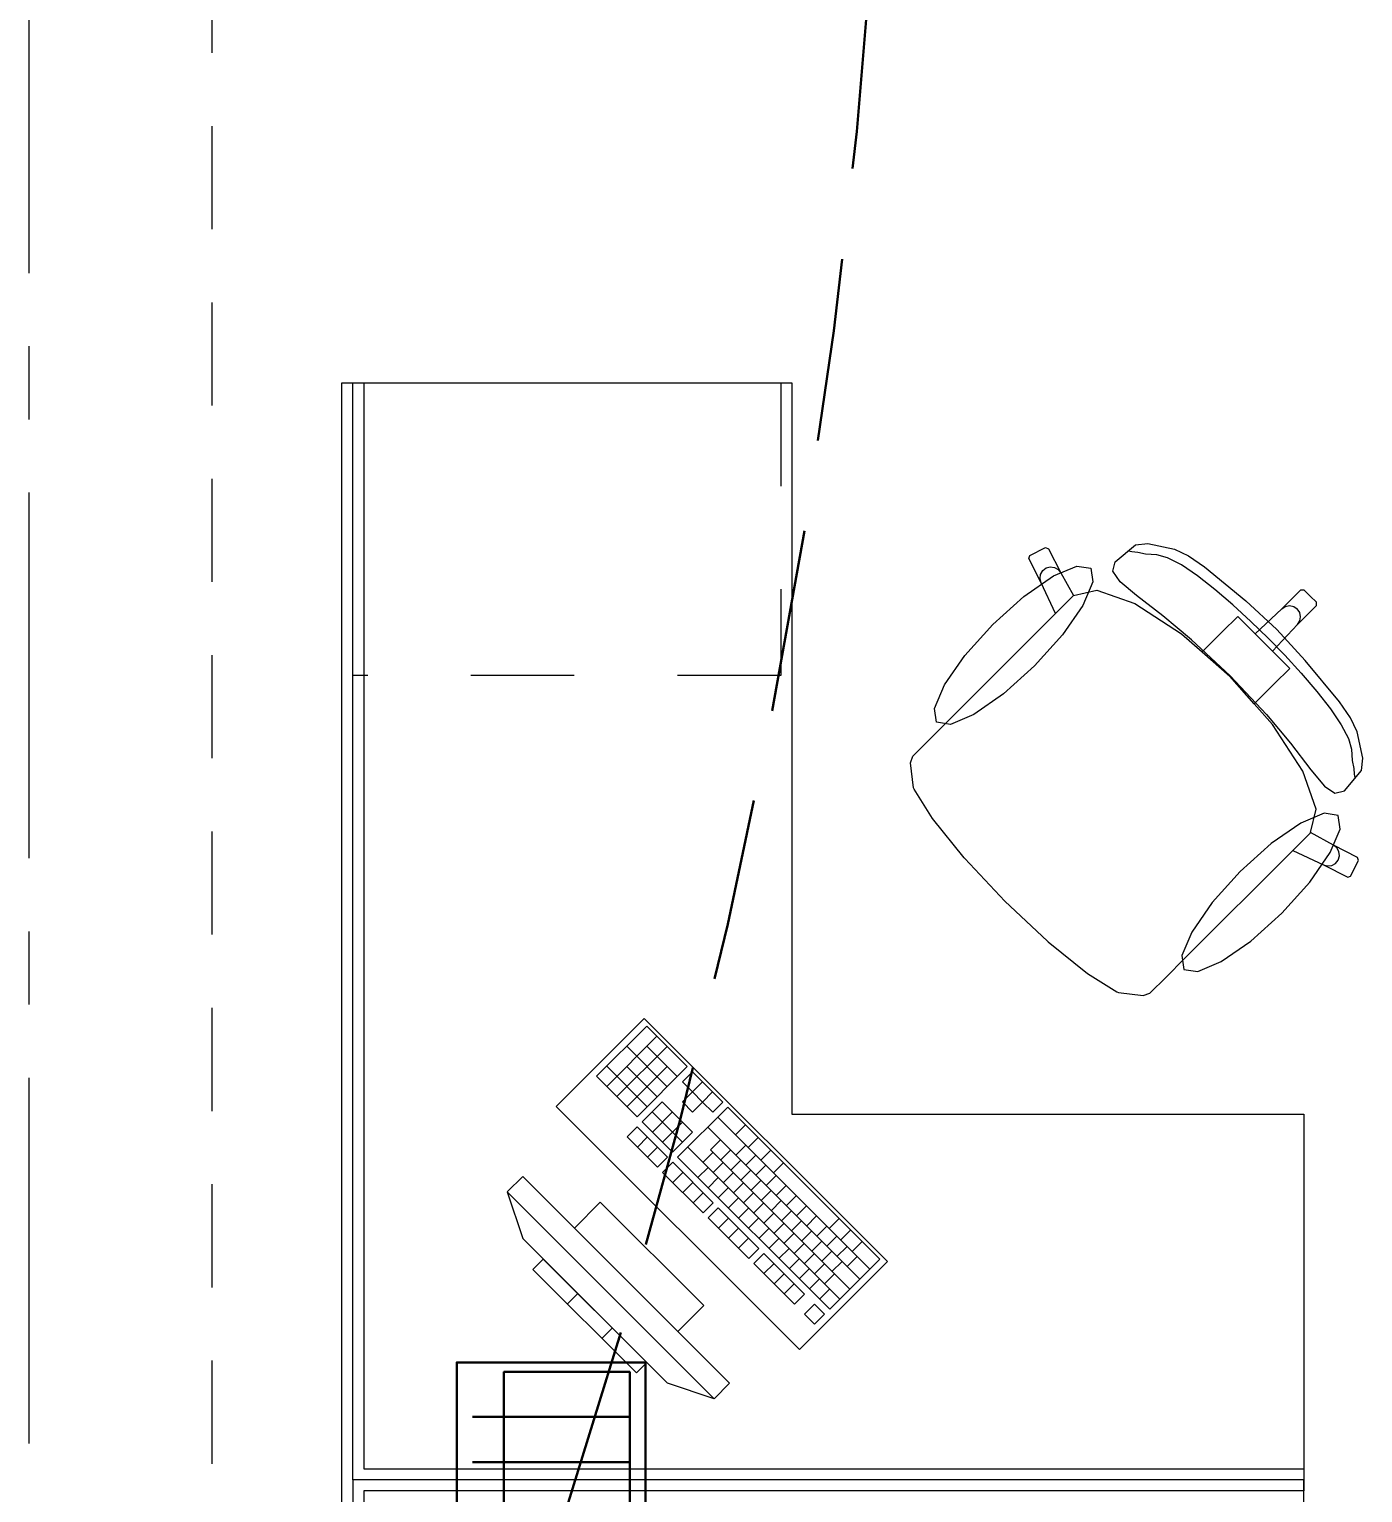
# Model space of a CAD drawing. Header units: inches. Extents: x -19 to 5698, y -728 to 92.
# Drawn here: x 108.82 to 110.642, y 34.983 to 36.984 of the extents above; entities that cross this region are included whole.
import ezdxf

# ---------------------------------------------------------------- set-up
doc = ezdxf.new("R2010")
doc.units = ezdxf.units.IN
doc.header["$MEASUREMENT"] = 0
for name, pattern in [('HIDDEN', [0.375, 0.25, -0.125]), ('Hidden Line', [0.195611, 0.141111, -0.0545]), ('Punto & Raya', [0.65, 0.5, -0.075, 0, -0.075]), ('Rayas', [0.282222, 0.141111, -0.141111])]:
    doc.linetypes.add(name, pattern=pattern)
doc.layers.get('0').update_dxf_attribs({"color": 61})
doc.layers.add('00 conduct tomacorr', color=120, linetype='HIDDEN', lineweight=30)
for name, color, linetype in [('02 _ ARQ _ ALB _ Ejes Generales', 251, 'Continuous'), ('08 _ STR _ EXT _ 09 Vigas', 251, 'Continuous'), ('Interior - Mobiliario', 7, 'Continuous')]:
    doc.layers.add(name, color=color, linetype=linetype)

# ---------------------------------------------------------------- blocks, each defined once
blk = doc.blocks.new('CAJA POP UP 6 MODULOS')
at = {"layer": '00 conduct tomacorr', "linetype": 'Continuous'}
for p, q in [((-0.095, -0.165), (-0.095, -0.0151)), ((-0.052, -0.165), (-0.052, -0.0151)), ((0.052, -0.165), (0.052, -0.0151)), ((0.095, -0.165), (0.095, -0.0151)), ((0, -0.165), (0, -0.18))]:
    blk.add_line(p, q, dxfattribs=at)
for points in [[(-0.147, 0), (0.147, 0), (0.147, -0.18), (-0.147, -0.18)], [(0, 0), (0.147, 0), (0.147, -0.18), (0, -0.18)]]:
    blk.add_lwpolyline(points, close=True, dxfattribs=at)
for points in [[(-0.138, -0.045), (-0.009, -0.045), (-0.009, -0.165), (-0.138, -0.165), (-0.138, -0.045)], [(0.009, -0.045), (0.138, -0.045), (0.138, -0.165), (0.009, -0.165), (0.009, -0.045)]]:
    blk.add_lwpolyline(points, dxfattribs=at)
at = {"color": 1, "insert": (-0.1807, -0.168), "char_height": 0.05, "attachment_point": 1, "rotation": 180}
blk.add_mtext_dynamic_manual_height_columns('{\\fVerdana|b0|i0|c0|p34;2T}', width=0.000481, gutter_width=0.1561, heights=[0], dxfattribs=at)

msp = doc.modelspace()

# ---------------------------------------------------------------- linework, layer by layer
at = {"layer": '00 conduct tomacorr'}
msp.add_arc((101.1025, 37.7263), 8.8924, 341.89498, 10.24817, dxfattribs=at)
at = {"layer": '02 _ ARQ _ ALB _ Ejes Generales', "color": 251, "linetype": 'Punto & Raya', "lineweight": 13, "true_color": 0x636466}
msp.add_line((108.82, 3.05), (108.82, 44.9), dxfattribs=at)
at = {"layer": '08 _ STR _ EXT _ 09 Vigas', "color": 251, "linetype": 'Hidden Line', "lineweight": 13, "true_color": 0x636466}
msp.add_line((109.07, 30.2), (109.07, 39.4), dxfattribs=at)
at = {"layer": 'Interior - Mobiliario', "color": 175, "linetype": 'Continuous', "lineweight": 13}
for p, q in [((109.247, 36.5), (109.277, 36.5)), ((109.247, 35.015), (109.247, 36.5)), ((109.277, 36.5), (109.277, 35.015)), ((110.3042, 36.2553), (110.332, 36.2785)), ((110.332, 36.2785), (110.3488, 36.2804)), ((110.3488, 36.2804), (110.3849, 36.2726)), ((110.1861, 36.2598), (110.1874, 36.2638)), ((110.2031, 36.2267), (110.1861, 36.2598)), ((110.1874, 36.2638), (110.2088, 36.2747)), ((110.2088, 36.2747), (110.2128, 36.2733)), ((110.2128, 36.2733), (110.2298, 36.2402)), ((110.3267, 36.2689), (110.3222, 36.2697)), ((110.3348, 36.2681), (110.3267, 36.2689)), ((110.3455, 36.266), (110.3348, 36.2681)), ((110.3609, 36.2649), (110.3455, 36.266)), ((110.3757, 36.261), (110.3609, 36.2649)), ((110.3945, 36.251), (110.3757, 36.261)), ((110.3849, 36.2726), (110.4042, 36.2636)), ((110.4042, 36.2636), (110.4259, 36.2487)), ((110.2015, 36.2324), (110.2021, 36.2382)), ((110.2021, 36.2382), (110.205, 36.2433)), ((110.205, 36.2433), (110.2096, 36.2469)), ((110.2096, 36.2469), (110.2152, 36.2484)), ((110.2152, 36.2484), (110.221, 36.2477)), ((110.221, 36.2477), (110.2261, 36.2448)), ((110.2261, 36.2448), (110.2298, 36.2402)), ((110.2298, 36.2402), (110.2471, 36.2092)), ((110.3008, 36.2424), (110.3042, 36.2553)), ((110.3108, 36.2281), (110.3008, 36.2424)), ((110.4164, 36.2362), (110.3945, 36.251)), ((110.4259, 36.2487), (110.4826, 36.2019)), ((110.2031, 36.2267), (110.2015, 36.2324)), ((110.2227, 36.1849), (110.2031, 36.2267)), ((110.3331, 36.2095), (110.3108, 36.2281)), ((110.4402, 36.2176), (110.4164, 36.2362)), ((110.2469, 36.2092), (110.2227, 36.1849)), ((110.2469, 36.2092), (110.2471, 36.2092)), ((110.2471, 36.2092), (110.2791, 36.2167)), ((110.2791, 36.2167), (110.331, 36.1983)), ((110.331, 36.1983), (110.3948, 36.157)), ((110.3692, 36.1815), (110.3331, 36.2095)), ((110.4649, 36.1964), (110.4402, 36.2176)), ((110.4826, 36.2019), (110.5248, 36.1628)), ((110.5317, 36.1911), (110.5578, 36.2172)), ((110.5578, 36.2172), (110.562, 36.2171)), ((110.562, 36.2171), (110.5706, 36.2086)), ((110.5791, 36.2001), (110.5706, 36.2086)), ((110.5791, 36.1958), (110.5791, 36.2001)), ((110.0748, 36.0371), (110.2227, 36.1849)), ((110.4085, 36.1488), (110.3692, 36.1815)), ((110.4504, 36.1596), (110.4715, 36.1807)), ((110.4896, 36.1739), (110.4649, 36.1964)), ((110.4715, 36.1807), (110.4952, 36.1571)), ((110.4952, 36.1571), (110.5317, 36.1911)), ((110.5317, 36.1911), (110.5365, 36.1943)), ((110.5365, 36.1943), (110.5423, 36.1954)), ((110.5423, 36.1954), (110.548, 36.1942)), ((110.548, 36.1942), (110.5529, 36.191)), ((110.5562, 36.1861), (110.5529, 36.191)), ((110.553, 36.1697), (110.5791, 36.1958)), ((110.5574, 36.1803), (110.5562, 36.1861)), ((110.5563, 36.1746), (110.5574, 36.1803)), ((110.423, 36.1322), (110.4504, 36.1596)), ((110.513, 36.1511), (110.4896, 36.1739)), ((110.519, 36.1332), (110.553, 36.1697)), ((110.5639, 36.1206), (110.5248, 36.1628)), ((110.553, 36.1697), (110.5563, 36.1746)), ((110.3948, 36.157), (110.423, 36.1322)), ((110.4613, 36.0993), (110.4085, 36.1488)), ((110.4952, 36.1571), (110.5071, 36.1451)), ((110.519, 36.1332), (110.5071, 36.1451)), ((110.513, 36.1511), (110.5358, 36.1276)), ((110.423, 36.1322), (110.4608, 36.0989)), ((110.5427, 36.1096), (110.519, 36.1332)), ((110.5358, 36.1276), (110.5584, 36.103)), ((110.6107, 36.0639), (110.5639, 36.1206)), ((110.4942, 36.061), (110.4608, 36.0989)), ((110.4613, 36.0993), (110.5108, 36.0466)), ((110.5215, 36.0884), (110.5427, 36.1096)), ((110.5584, 36.103), (110.5795, 36.0782)), ((110.4942, 36.061), (110.5215, 36.0884)), ((110.5795, 36.0782), (110.5981, 36.0544)), ((110.5189, 36.0329), (110.4942, 36.061)), ((110.6256, 36.0422), (110.6107, 36.0639)), ((110.5108, 36.0466), (110.5435, 36.0073)), ((110.5981, 36.0544), (110.613, 36.0326)), ((110.6346, 36.023), (110.6256, 36.0422)), ((110.0493, 36.0116), (110.0748, 36.0371)), ((110.5603, 35.9691), (110.5189, 36.0329)), ((110.613, 36.0326), (110.6229, 36.0137)), ((110.6423, 35.9868), (110.6346, 36.023)), ((110.0273, 35.9896), (110.0493, 36.0116)), ((110.5435, 36.0073), (110.5714, 35.9711)), ((110.6229, 36.0137), (110.6268, 35.999)), ((110.6268, 35.999), (110.628, 35.9836)), ((110.0245, 35.9803), (110.0273, 35.9896)), ((110.0285, 35.9464), (110.0245, 35.9803)), ((110.628, 35.9836), (110.63, 35.9728)), ((110.6405, 35.9701), (110.6423, 35.9868)), ((110.5786, 35.9171), (110.5603, 35.9691)), ((110.5714, 35.9711), (110.59, 35.9488)), ((110.6173, 35.9422), (110.6405, 35.9701)), ((110.63, 35.9728), (110.6308, 35.9648)), ((110.6308, 35.9648), (110.6316, 35.9603)), ((110.0294, 35.9443), (110.0285, 35.9464)), ((110.0543, 35.9042), (110.0294, 35.9443)), ((110.59, 35.9488), (110.6044, 35.9388)), ((110.6044, 35.9388), (110.6173, 35.9422)), ((110.0978, 35.8506), (110.0543, 35.9042)), ((110.5712, 35.8851), (110.5786, 35.9171)), ((110.5711, 35.8849), (110.5469, 35.8607)), ((110.5711, 35.8849), (110.5712, 35.8851)), ((110.6022, 35.8678), (110.5712, 35.8851)), ((110.399, 35.7128), (110.5469, 35.8607)), ((110.5469, 35.8607), (110.5887, 35.8411)), ((110.6068, 35.8642), (110.6022, 35.8678)), ((110.6353, 35.8509), (110.6022, 35.8678)), ((110.6097, 35.8591), (110.6068, 35.8642)), ((110.6104, 35.8532), (110.6097, 35.8591)), ((110.0985, 35.8497), (110.0978, 35.8506)), ((110.1534, 35.7914), (110.0985, 35.8497)), ((110.5887, 35.8411), (110.5943, 35.8395)), ((110.5887, 35.8411), (110.6218, 35.8241)), ((110.5943, 35.8395), (110.6001, 35.8402)), ((110.6001, 35.8402), (110.6052, 35.843)), ((110.6052, 35.843), (110.6088, 35.8476)), ((110.6088, 35.8476), (110.6104, 35.8532)), ((110.6258, 35.8254), (110.6366, 35.8468)), ((110.6366, 35.8468), (110.6353, 35.8509)), ((110.6218, 35.8241), (110.6258, 35.8254)), ((110.1534, 35.7914), (110.2117, 35.7366)), ((110.2117, 35.7366), (110.2125, 35.7359)), ((110.2125, 35.7359), (110.2662, 35.6923)), ((110.3735, 35.6873), (110.399, 35.7128)), ((110.2662, 35.6923), (110.3062, 35.6674)), ((110.3516, 35.6654), (110.3735, 35.6873)), ((110.3062, 35.6674), (110.3084, 35.6665)), ((110.3084, 35.6665), (110.3423, 35.6625)), ((110.3423, 35.6625), (110.3516, 35.6654)), ((109.6639, 35.6205), (109.5954, 35.5519)), ((109.7193, 35.5651), (109.6639, 35.6205)), ((109.6778, 35.6066), (109.6092, 35.538)), ((109.6916, 35.5928), (109.6231, 35.5242)), ((109.6919, 35.5376), (109.6365, 35.593)), ((109.7056, 35.5514), (109.6641, 35.5929)), ((109.6645, 35.5102), (109.6091, 35.5656)), ((109.6782, 35.5239), (109.6366, 35.5655)), ((109.6918, 35.5652), (109.6369, 35.5104)), ((109.6508, 35.4965), (109.7193, 35.5651)), ((109.7262, 35.5581), (109.7125, 35.5444)), ((109.7678, 35.5166), (109.7262, 35.5581)), ((109.5954, 35.5519), (109.6508, 35.4965)), ((109.7125, 35.5444), (109.7264, 35.5306)), ((109.7401, 35.5443), (109.7264, 35.5306)), ((109.7264, 35.5306), (109.7127, 35.5169)), ((109.7402, 35.5167), (109.7264, 35.5306)), ((109.7539, 35.5305), (109.7402, 35.5167)), ((109.6851, 35.517), (109.6577, 35.4896)), ((109.7129, 35.4618), (109.6714, 35.5033)), ((109.699, 35.5032), (109.6715, 35.4757)), ((109.7266, 35.4755), (109.6851, 35.517)), ((109.7747, 35.5097), (109.7061, 35.4411)), ((109.7127, 35.5169), (109.7265, 35.503)), ((109.7265, 35.503), (109.7402, 35.5167)), ((109.7402, 35.5167), (109.7541, 35.5029)), ((109.7541, 35.5029), (109.7678, 35.5166)), ((109.9824, 35.302), (109.7747, 35.5097)), ((109.6508, 35.4827), (109.6371, 35.469)), ((109.6924, 35.4412), (109.6508, 35.4827)), ((109.6577, 35.4896), (109.6992, 35.448)), ((109.7128, 35.4893), (109.6854, 35.4619)), ((109.955, 35.2745), (109.7473, 35.4823)), ((109.9687, 35.2883), (109.761, 35.496)), ((109.7989, 35.4854), (109.7852, 35.4717)), ((109.6371, 35.469), (109.6786, 35.4275)), ((109.6647, 35.4689), (109.651, 35.4552)), ((109.6992, 35.448), (109.7266, 35.4755)), ((109.7646, 35.4649), (109.7509, 35.4512)), ((109.7991, 35.4579), (109.7854, 35.4442)), ((109.8163, 35.4681), (109.8025, 35.4544)), ((109.6785, 35.455), (109.6648, 35.4413)), ((109.6786, 35.4275), (109.6924, 35.4412)), ((109.7061, 35.4411), (109.9139, 35.2334)), ((109.9276, 35.2471), (109.7199, 35.4548)), ((109.7543, 35.4478), (109.7406, 35.4341)), ((109.9413, 35.2608), (109.7509, 35.4512)), ((109.7784, 35.4511), (109.7647, 35.4374)), ((109.8129, 35.444), (109.7992, 35.4303)), ((109.8336, 35.4508), (109.8198, 35.4371)), ((109.6993, 35.4343), (109.6856, 35.4205)), ((109.6856, 35.4205), (109.741, 35.3652)), ((109.7547, 35.3789), (109.6993, 35.4343)), ((109.7131, 35.4204), (109.6994, 35.4067)), ((109.7476, 35.4271), (109.7338, 35.4134)), ((109.7682, 35.4339), (109.7545, 35.4202)), ((109.782, 35.4201), (109.7683, 35.4064)), ((109.7923, 35.4373), (109.7786, 35.4235)), ((109.8061, 35.4234), (109.7924, 35.4097)), ((109.8268, 35.4302), (109.8131, 35.4165)), ((109.8509, 35.4335), (109.8372, 35.4198)), ((109.4943, 35.4151), (109.4731, 35.3939)), ((109.7771, 35.1323), (109.4943, 35.4151)), ((109.727, 35.4066), (109.7133, 35.3928)), ((109.7614, 35.4133), (109.7477, 35.3996)), ((109.7752, 35.3994), (109.7615, 35.3857)), ((109.7959, 35.4062), (109.7822, 35.3925)), ((109.82, 35.4096), (109.8063, 35.3958)), ((109.8406, 35.4163), (109.8269, 35.4026)), ((109.8545, 35.4025), (109.8408, 35.3888)), ((109.4731, 35.3939), (109.7559, 35.1111)), ((109.4731, 35.3939), (109.4943, 35.3303)), ((109.6003, 35.3798), (109.565, 35.3444)), ((109.7418, 35.2384), (109.6003, 35.3798)), ((109.7408, 35.3927), (109.7271, 35.379)), ((109.741, 35.3652), (109.7547, 35.3789)), ((109.7891, 35.3856), (109.7754, 35.3719)), ((109.8097, 35.3924), (109.796, 35.3787)), ((109.8236, 35.3785), (109.8099, 35.3648)), ((109.8338, 35.3957), (109.8201, 35.382)), ((109.8477, 35.3819), (109.834, 35.3681)), ((109.8683, 35.3887), (109.8546, 35.3749)), ((109.7616, 35.3719), (109.7479, 35.3582)), ((109.7479, 35.3582), (109.8033, 35.3028)), ((109.817, 35.3166), (109.7616, 35.3719)), ((109.7754, 35.3581), (109.7617, 35.3444)), ((109.8029, 35.3717), (109.7892, 35.358)), ((109.8168, 35.3579), (109.8031, 35.3442)), ((109.8374, 35.3647), (109.8237, 35.351)), ((109.8615, 35.368), (109.8478, 35.3543)), ((109.8822, 35.3748), (109.8684, 35.3611)), ((109.896, 35.361), (109.8823, 35.3472)), ((109.565, 35.3444), (109.7064, 35.203)), ((109.7893, 35.3442), (109.7756, 35.3305)), ((109.8306, 35.344), (109.8169, 35.3303)), ((109.8513, 35.3508), (109.8376, 35.3371)), ((109.8754, 35.3542), (109.8617, 35.3405)), ((109.8892, 35.3403), (109.8755, 35.3266)), ((109.9099, 35.3471), (109.8961, 35.3334)), ((109.927, 35.3574), (109.9133, 35.3436)), ((109.9426, 35.3418), (109.9289, 35.3281)), ((109.6923, 35.1323), (109.4943, 35.3303)), ((109.8031, 35.3304), (109.7894, 35.3167)), ((109.8445, 35.3302), (109.8308, 35.3165)), ((109.8651, 35.337), (109.8514, 35.3233)), ((109.879, 35.3231), (109.8653, 35.3094)), ((109.9031, 35.3265), (109.8894, 35.3128)), ((109.9237, 35.3333), (109.91, 35.3195)), ((109.9376, 35.3194), (109.9238, 35.3057)), ((109.9582, 35.3262), (109.9445, 35.3125)), ((109.5225, 35.302), (109.5084, 35.2879)), ((109.664, 35.1606), (109.5225, 35.302)), ((109.8033, 35.3028), (109.817, 35.3166)), ((109.8239, 35.3096), (109.8102, 35.2959)), ((109.8793, 35.2542), (109.8239, 35.3096)), ((109.8583, 35.3164), (109.8446, 35.3026)), ((109.8722, 35.3025), (109.8585, 35.2888)), ((109.8928, 35.3093), (109.8791, 35.2956)), ((109.9169, 35.3126), (109.9032, 35.2989)), ((109.9139, 35.2334), (109.9824, 35.302)), ((109.9308, 35.2988), (109.917, 35.2851)), ((109.9514, 35.3056), (109.9377, 35.2919)), ((109.5084, 35.2879), (109.6498, 35.1464)), ((109.8102, 35.2959), (109.8656, 35.2405)), ((109.8378, 35.2958), (109.824, 35.2821)), ((109.8516, 35.2819), (109.8379, 35.2682)), ((109.886, 35.2887), (109.8723, 35.2749)), ((109.9067, 35.2954), (109.8929, 35.2817)), ((109.9205, 35.2816), (109.9068, 35.2679)), ((109.8655, 35.2681), (109.8517, 35.2544)), ((109.8999, 35.2748), (109.8862, 35.2611)), ((109.9137, 35.261), (109.9, 35.2472)), ((109.5697, 35.2549), (109.5555, 35.2407)), ((109.7064, 35.203), (109.7418, 35.2384)), ((109.8656, 35.2405), (109.8793, 35.2542)), ((109.8932, 35.2404), (109.8794, 35.2267)), ((109.907, 35.2265), (109.8932, 35.2404)), ((109.8794, 35.2267), (109.8933, 35.2128)), ((109.8933, 35.2128), (109.907, 35.2265)), ((109.6168, 35.2077), (109.6027, 35.1936)), ((109.6498, 35.1464), (109.664, 35.1606)), ((109.7559, 35.1111), (109.6923, 35.1323)), ((109.7559, 35.1111), (109.7771, 35.1323)), ((109.247, 34.985), (109.247, 35.015)), ((109.277, 35.015), (110.562, 35.015)), ((110.562, 35.015), (110.562, 34.985)), ((109.247, 33.5), (109.247, 34.985)), ((109.277, 34.985), (109.277, 33.5)), ((110.562, 34.985), (109.277, 34.985))]:
    msp.add_line(p, q, dxfattribs=at)
at = {"layer": 'Interior - Mobiliario', "color": 175, "linetype": 'Rayas', "lineweight": 13}
for p, q in [((109.847, 36.5), (109.847, 36.1)), ((109.847, 36.1), (109.262, 36.1))]:
    msp.add_line(p, q, dxfattribs=at)
at = {"layer": 'Interior - Mobiliario', "color": 175, "linetype": 'Continuous', "lineweight": 13, "flags": 128}
for points in [[(109.262, 35), (109.262, 36.5), (109.862, 36.5), (109.862, 35.5), (110.562, 35.5), (110.562, 35)], [(110.1369, 36.1698), (110.1794, 36.208), (110.2197, 36.236), (110.2518, 36.2496), (110.2707, 36.2467), (110.2736, 36.2278), (110.26, 36.1958), (110.232, 36.1554), (110.1938, 36.1129), (110.1513, 36.0748), (110.111, 36.0468), (110.0789, 36.0331), (110.06, 36.036), (110.0571, 36.0549), (110.0707, 36.087), (110.0987, 36.1274)], [(110.5318, 35.7749), (110.57, 35.8174), (110.598, 35.8578), (110.6116, 35.8898), (110.6087, 35.9087), (110.5898, 35.9116), (110.5577, 35.898), (110.5174, 35.87), (110.4749, 35.8318), (110.4367, 35.7894), (110.4087, 35.749), (110.3951, 35.7169), (110.398, 35.698), (110.4169, 35.6951), (110.449, 35.7087), (110.4893, 35.7368)], [(109.8726, 35.1783), (109.9928, 35.2985), (109.6604, 35.6308), (109.5402, 35.5106)], [(109.262, 35), (109.262, 33.5), (109.862, 33.5), (109.862, 34.5), (110.562, 34.5), (110.562, 35)]]:
    msp.add_lwpolyline(points, close=True, dxfattribs=at)

# ---------------------------------------------------------------- block references
at = {"layer": '00 conduct tomacorr', "xscale": 1.432830642179531, "yscale": 1.432830642179531, "zscale": 1.432830642179531, "rotation": 89.99999999999997}
msp.add_blockref('CAJA POP UP 6 MODULOS', (109.4042, 34.95), dxfattribs=at)

doc.saveas('drawing.dxf')
